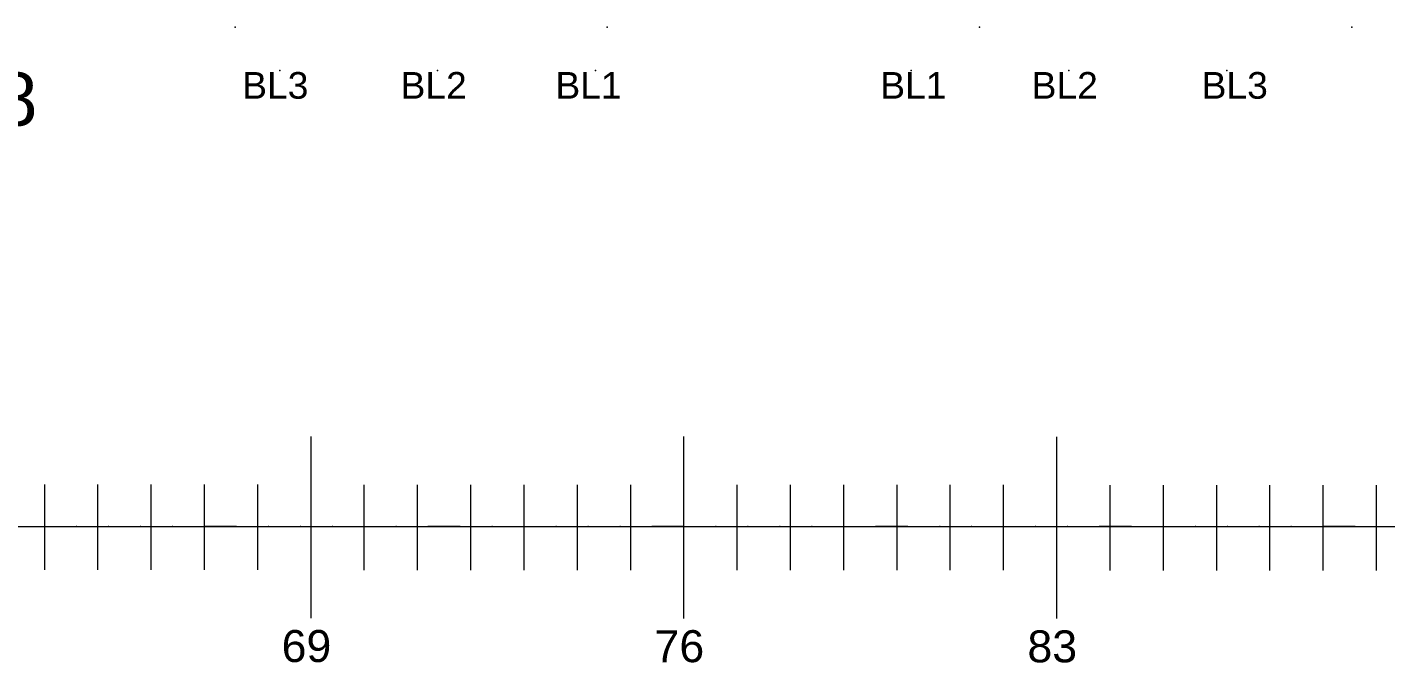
# Model space of a CAD drawing. Header units: inches. Extents: x 2352 to 5451, y 15 to 423.
# Drawn here: x 5330.2 to 5355.71, y 60.12 to 72.04 of the extents above; entities that cross this region are included whole.
import ezdxf

# ---------------------------------------------------------------- set-up
doc = ezdxf.new("R2010")
doc.units = ezdxf.units.IN
doc.header["$MEASUREMENT"] = 0
doc.layers.add('St-1', color=7, linetype='Continuous')
doc.styles.get("Standard").update_dxf_attribs({"font": 'arial.ttf'})

msp = doc.modelspace()

# ---------------------------------------------------------------- linework, layer by layer
at = {"color": 18, "lineweight": 5, "true_color": 0x000000}
for p, q in [((5275.330758708991, 62.67798373845617), (5412.330758709009, 62.67798373845617)), ((5329.930758708989, 62.67798373845611), (5334.130758708989, 62.67798373845611)), ((5329.930758708989, 62.67798373845611), (5334.130758708989, 62.67798373845611)), ((5334.130758708989, 62.67798373845611), (5333.530758708988, 62.67798373845611)), ((5334.130758708989, 62.67798373845611), (5338.330758708988, 62.67798373845611)), ((5334.130758708989, 62.67798373845611), (5338.330758708988, 62.67798373845611)), ((5338.330758708988, 62.67798373845611), (5337.730758708989, 62.67798373845611)), ((5338.330758708988, 62.67798373845617), (5342.530758708988, 62.67798373845617)), ((5338.330758708988, 62.67798373845617), (5342.530758708988, 62.67798373845617)), ((5342.530758708988, 62.67798373845617), (5341.930758708988, 62.67798373845617)), ((5342.530758708988, 62.67798373845611), (5346.730758708988, 62.67798373845611)), ((5342.530758708988, 62.67798373845611), (5346.730758708988, 62.67798373845611)), ((5346.730758708988, 62.67798373845611), (5346.130758708989, 62.67798373845611)), ((5346.730758708988, 62.67798373845617), (5350.930758708988, 62.67798373845617)), ((5346.730758708988, 62.67798373845617), (5350.930758708988, 62.67798373845617)), ((5350.930758708988, 62.67798373845617), (5350.330758708988, 62.67798373845617)), ((5350.930758708988, 62.67798373845611), (5355.130758708988, 62.67798373845611)), ((5350.930758708988, 62.67798373845611), (5355.130758708988, 62.67798373845611)), ((5355.130758708988, 62.67798373845611), (5354.530758708987, 62.67798373845611)), ((5355.130758708988, 62.67798373845617), (5359.330758708988, 62.67798373845617)), ((5355.130758708988, 62.67798373845617), (5359.330758708988, 62.67798373845617))]:
    msp.add_line(p, q, dxfattribs=at)
at = {"lineweight": 5}
for p in [(5334.103758709026, 72.0419122987129), (5341.090758709026, 72.0419122987129), (5348.077758709026, 72.0419122987129), (5355.064758709026, 72.0419122987129), (5334.943258709023, 71.22983538720504), (5337.905758709023, 71.22983538720487), (5340.868258709023, 71.2298353872047), (5346.793258709023, 71.22983538720436), (5349.755758709023, 71.22983538720419), (5352.718258709023, 71.22983538720402)]:
    msp.add_point(p, dxfattribs=at)
at = {"color": 18, "lineweight": 5, "true_color": 0x000000}
for p in [(5330.530758708988, 62.67798373845611), (5331.130758708989, 62.67798373845611), (5331.730758708989, 62.67798373845611), (5332.330758708989, 62.67798373845611), (5332.930758708989, 62.67798373845611), (5333.530758708988, 62.67798373845611), (5334.730758708989, 62.67798373845611), (5335.330758708988, 62.67798373845611), (5335.930758708988, 62.67798373845611), (5336.530758708988, 62.67798373845611), (5337.130758708989, 62.67798373845611), (5337.730758708989, 62.67798373845611), (5338.930758708988, 62.67798373845617), (5339.530758708988, 62.67798373845617), (5340.130758708989, 62.67798373845617), (5340.730758708989, 62.67798373845617), (5341.330758708988, 62.67798373845617), (5341.930758708988, 62.67798373845617), (5343.130758708989, 62.67798373845611), (5343.730758708988, 62.67798373845611), (5344.330758708988, 62.67798373845611), (5344.930758708988, 62.67798373845611), (5345.530758708988, 62.67798373845611), (5346.130758708989, 62.67798373845611), (5347.330758708988, 62.67798373845617), (5347.930758708988, 62.67798373845617), (5348.530758708987, 62.67798373845617), (5349.130758708988, 62.67798373845617), (5349.730758708988, 62.67798373845617), (5350.330758708988, 62.67798373845617), (5351.530758708987, 62.67798373845611), (5352.130758708988, 62.67798373845611), (5352.730758708988, 62.67798373845611), (5353.330758708988, 62.67798373845611), (5353.930758708988, 62.67798373845611), (5354.530758708987, 62.67798373845611)]:
    msp.add_point(p, dxfattribs=at)
at = {"layer": 'St-1', "lineweight": 5}
for p, q in [((5335.530758709022, 60.96027214212945), (5335.530758709022, 64.36617600757188)), ((5335.530758709027, 60.95732020940836), (5335.530758709028, 64.36322407485076)), ((5342.530758709028, 60.95732020940836), (5342.530758709028, 64.36322407485079)), ((5342.530758709034, 60.95436827668727), (5342.530758709035, 64.36027214212967)), ((5349.530758709035, 60.95436827668727), (5349.530758709035, 64.3602721421297)), ((5349.53075870904, 60.95141634396618), (5349.530758709041, 64.35732020940858)), ((5330.530758709022, 61.86322407485066), (5330.530758709022, 63.46322407485065)), ((5331.530758709022, 61.86322407485066), (5331.530758709022, 63.46322407485065)), ((5332.530758709022, 61.86322407485066), (5332.530758709022, 63.46322407485065)), ((5333.530758709022, 61.86322407485066), (5333.530758709022, 63.46322407485065)), ((5334.530758709022, 61.86322407485066), (5334.530758709022, 63.46322407485065)), ((5336.530758709028, 61.86027214212957), (5336.530758709028, 63.46027214212956)), ((5337.530758709028, 61.86027214212957), (5337.530758709028, 63.46027214212956)), ((5338.530758709028, 61.86027214212957), (5338.530758709028, 63.46027214212956)), ((5339.530758709028, 61.86027214212957), (5339.530758709028, 63.46027214212956)), ((5340.530758709028, 61.86027214212957), (5340.530758709028, 63.46027214212956)), ((5341.530758709028, 61.86027214212957), (5341.530758709028, 63.46027214212956)), ((5343.530758709035, 61.85732020940848), (5343.530758709035, 63.45732020940847)), ((5344.530758709035, 61.85732020940848), (5344.530758709035, 63.45732020940847)), ((5345.530758709035, 61.85732020940848), (5345.530758709035, 63.45732020940847)), ((5346.530758709035, 61.85732020940848), (5346.530758709035, 63.45732020940847)), ((5347.530758709035, 61.85732020940848), (5347.530758709035, 63.45732020940847)), ((5348.530758709035, 61.85732020940848), (5348.530758709035, 63.45732020940847)), ((5350.530758709041, 61.85436827668739), (5350.530758709041, 63.45436827668738)), ((5351.530758709041, 61.85436827668739), (5351.530758709041, 63.45436827668738)), ((5352.530758709041, 61.85436827668739), (5352.530758709041, 63.45436827668738)), ((5353.530758709041, 61.85436827668739), (5353.530758709041, 63.45436827668738)), ((5354.530758709041, 61.85436827668739), (5354.530758709041, 63.45436827668738)), ((5355.530758709041, 61.85436827668739), (5355.530758709041, 63.45436827668738))]:
    msp.add_line(p, q, dxfattribs=at)

# ---------------------------------------------------------------- texts
at = {"lineweight": 5}
for s, height, p in [('8', 1, (5329.616492985811, 70.1931070348376)), ('BL3', 0.5, (5334.238094156823, 70.70073466417014)), ('BL2', 0.5, (5337.210618875872, 70.70073466417014)), ('BL1', 0.5, (5340.117575339244, 70.70073466417014)), ('BL1', 0.5, (5346.215621788846, 70.70073466417014)), ('BL2', 0.5, (5349.057009996541, 70.70073466417014)), ('BL3', 0.5, (5352.248099982771, 70.70073466417014))]:
    msp.add_text(s, height=height, dxfattribs=at).set_placement(p)
at = {"color": 18, "lineweight": 5, "true_color": 0x000000}
for s, p in [('69', (5334.978397063335, 60.13634064121116)), ('76', (5341.978397063342, 60.13338870849007)), ('83', (5348.978397063348, 60.13043677576898))]:
    msp.add_text(s, height=0.6, dxfattribs=at).set_placement(p)

doc.saveas('drawing.dxf')
